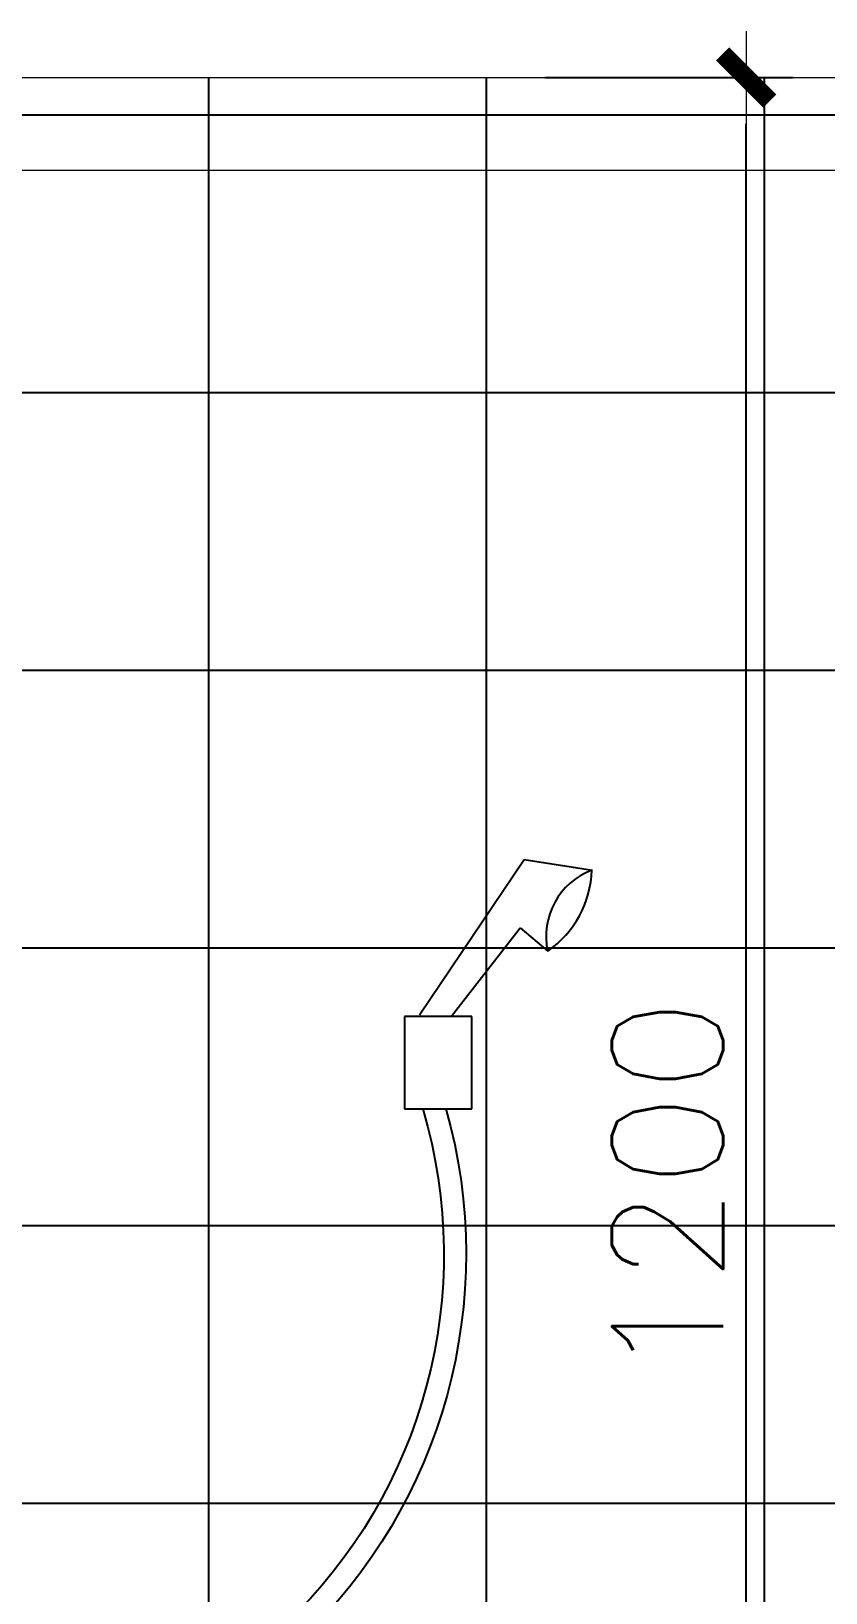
# Model space of a CAD drawing. Header units: millimetres. Extents: x 615730 to 2792744, y 139412 to 597571.
# Drawn here: x 1426294 to 1428010, y 268178 to 271553 of the extents above; entities that cross this region are included whole.
import ezdxf

# ---------------------------------------------------------------- set-up
doc = ezdxf.new("R2010")
doc.units = ezdxf.units.MM
doc.header["$MEASUREMENT"] = 0
doc.header["$PDMODE"] = 34
doc.layers.get('0').update_dxf_attribs({"lineweight": 5})
doc.layers.add('HACH', color=250, linetype='Continuous')
doc.layers.add('NOITHAT', color=144, linetype='Continuous')
doc.layers.add('VLIEU', color=250, linetype='Continuous', lineweight=9)
doc.styles.add('romans', font='romans.shx', dxfattribs={"height": 240})
doc.dimstyles.new('1-50', dxfattribs={"dimtxt": 200, "dimasz": 100, "dimexe": 100, "dimexo": 0, "dimgap": 50, "dimtad": 1, "dimdec": 0, "dimlfac": 0.25, "dimzin": 0, "dimdsep": 46, "dimtxsty": 'romans', "dimblk": ']', "dimcen": 0, "dimdle": 100, "dimclrd": 148, "dimclre": 148, "dimclrt": 2, "dimadec": 0, "dimazin": 0, "dimtfac": 1.111111, "dimtdec": 0, "dimtix": 1, "dimtmove": 2, "dimatfit": 3, "dimldrblk": ']', "dimfxl": 200, "dimtolj": 1, "dimtzin": 0, "dimarcsym": 0})

# ---------------------------------------------------------------- blocks, each defined once
blk = doc.blocks.new('md-voitam1')
for p, q in [((-42.41, 719.17), (14.21, 803.03)), ((14.21, 803.03), (51.06, 797.27)), ((-25.28, 718.31), (11.91, 766.2)), ((11.91, 766.2), (26.88, 753.54)), ((-14.18, 718.31), (-50.49, 718.31)), ((-50.49, 718.31), (-50.49, 668.43)), ((-14.18, 668.43), (-14.18, 718.31)), ((-50.49, 668.43), (-14.18, 668.43))]:
    blk.add_line(p, q)
for points in [[(-40.6, 668.43, -0.281065), (-114.73, 390.11, 0.380918), (-192.19, -43.03, 0.766691), (0, 0)], [(-28.11, 668.43, -0.278305), (-106.87, 381.02, 0.381804), (-181.75, -37.1, 0.768455), (-11.99, 0.51)]]:
    blk.add_lwpolyline(points, format="xyb")
for centre, radius, start, end in [((64.13, 761.64), 38.12, 110.57396, 192.26285), ((-5.3, 799.46), 56.07, 305.02226, 357.81454)]:
    blk.add_arc(centre, radius, start, end)
blk = doc.blocks.new(']')
for p, q in [((0, 1), (0, -1)), ((1, 0), (-1, 0))]:
    blk.add_line(p, q)
at = {"color": 9, "const_width": 0.4}
blk.add_lwpolyline([(-0.509, -0.509), (0.509, 0.509)], dxfattribs=at)
blk = doc.blocks.new('*D2814')
at = {"layer": 'DEFPOINTS', "color": 0, "ltscale": 10, "transparency": 16777216}
for p in [(1427403.7, 271452.7), (1427838.5, 271452.7), (1427318.5, 266652.7)]:
    blk.add_point(p, dxfattribs=at)
at = {"layer": 'VLIEU', "color": 148, "lineweight": -2, "ltscale": 10, "transparency": 16777216}
for p, q in [((1427403.7, 271452.7), (1427938.5, 271452.7)), ((1427838.5, 266752.7), (1427838.5, 271352.7)), ((1427318.5, 266652.7), (1427938.5, 266652.7))]:
    blk.add_line(p, q, dxfattribs=at)
at = {"layer": 'VLIEU', "color": 148, "lineweight": -2, "ltscale": 10, "transparency": 16777216, "xscale": 100, "yscale": 100, "zscale": 100}
for p, rotation in [((1427838.5, 271452.7), 90), ((1427838.5, 266652.7), 270)]:
    blk.add_blockref(']', p, dxfattribs=dict(at, rotation=rotation))
at = {"layer": 'VLIEU', "color": 2, "ltscale": 10, "transparency": 16777216, "insert": (1427668.5, 269052.7), "char_height": 240, "attachment_point": 5, "rotation": 90, "style": 'romans'}
blk.add_mtext('\\A1;1200', dxfattribs=at)

msp = doc.modelspace()

# ---------------------------------------------------------------- hatches: boundary and pattern name
at = {"layer": 'HACH'}
h = msp.add_hatch(dxfattribs=at)
h.set_pattern_fill('NET', color=256, scale=4800, style=0)
h.set_pattern_definition([(0, (431877.36, 50571.64), (1e-13, 600), []), (90, (431877.36, 50571.64), (-600, 2e-13), [])])
h.paths.add_polyline_path([(1422882.1, 271452.7), (1430882.1, 271452.7), (1430882.1, 264252.7), (1422882.1, 264252.7)])

# ---------------------------------------------------------------- linework, layer by layer
at = {"layer": 'VLIEU', "ltscale": 10}
for points in [[(1422882.1, 271452.7), (1430882.1, 271452.7), (1430882.1, 264252.7), (1422882.1, 264252.7)], [(1422882.1, 271252.7), (1430882.1, 271252.7), (1430882.1, 264052.7), (1422882.1, 264052.7)]]:
    msp.add_lwpolyline(points, close=True, dxfattribs=at)

# ---------------------------------------------------------------- block references
at = {"layer": 'NOITHAT', "xscale": 4, "yscale": 4, "zscale": 4}
msp.add_blockref('md-voitam1', (1427302.3, 266550.6), dxfattribs=at)

# ---------------------------------------------------------------- dimensions: what is measured, and where the dimension line sits
at = {"layer": 'VLIEU', "ltscale": 10}
dim = msp.add_linear_dim(base=(1427838.5, 271452.7), p1=(1427318.5, 266652.7), p2=(1427403.7, 271452.7), angle=90, dimstyle='1-50', dxfattribs=at)
dim.commit()
dim.dimension.update_dxf_attribs({"geometry": '*D2814', "text_midpoint": (1427668.5, 269052.7)})

doc.saveas('drawing.dxf')
